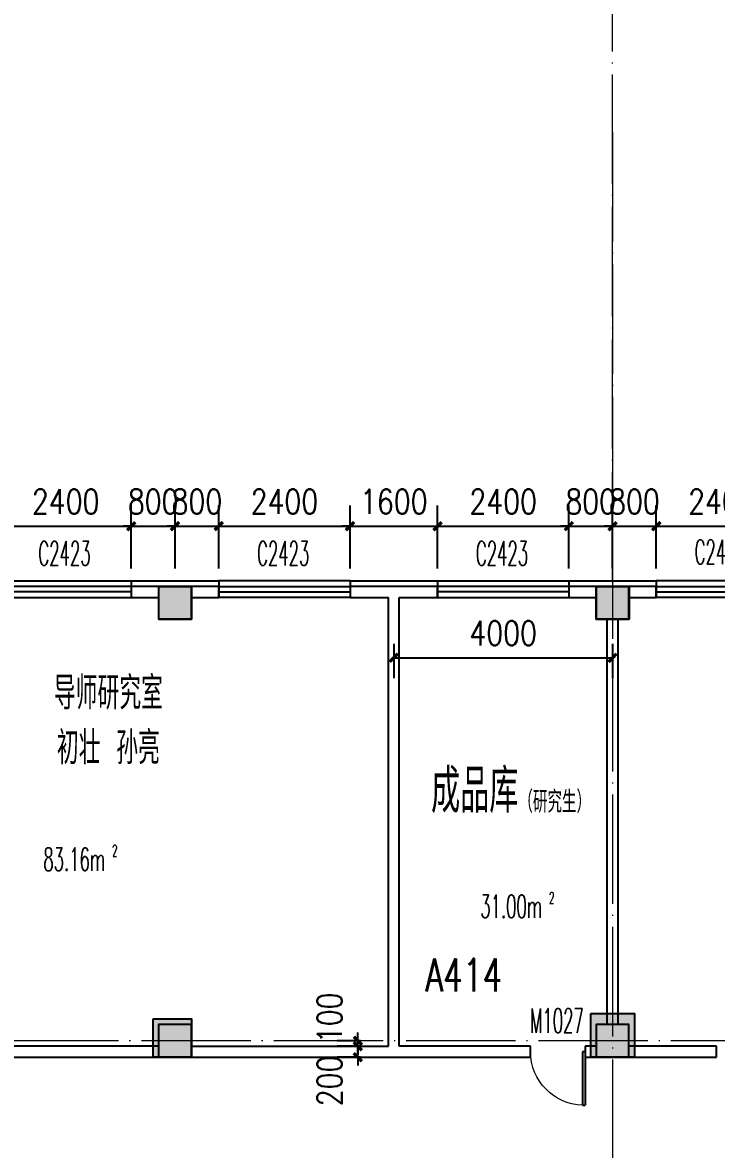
# Model space of a CAD drawing. Extents: x 1417642 to 3570900, y 124798 to 1191112.
# Drawn here: x 1474621 to 1487310, y 275832 to 296417 of the extents above; entities that cross this region are included whole.
import ezdxf

# ---------------------------------------------------------------- set-up
doc = ezdxf.new("R2010")
doc.units = 0
doc.header["$LTSCALE"] = 1000
doc.header["$MEASUREMENT"] = 0
doc.linetypes.add('DOTE', pattern=[2.42, 2, -0.2, 0.02, -0.2])
doc.layers.get('0').update_dxf_attribs({"linetype": 'CONTINUOUS'})
doc.layers.get('Defpoints').update_dxf_attribs({"linetype": 'CONTINUOUS'})
for name, color, linetype in [('colu', 2, 'CONTINUOUS'), ('COLUMN', 9, 'CONTINUOUS'), ('DOTE', 1, 'DOTE'), ('PUB_DIM', 3, 'CONTINUOUS'), ('PUB_HATCH', 8, 'CONTINUOUS'), ('PUB_TEXT', 40, 'CONTINUOUS'), ('SPACE', 7, 'CONTINUOUS'), ('SURFACE', 6, 'CONTINUOUS'), ('tiaozheng', 20, 'CONTINUOUS'), ('WALL', 4, 'CONTINUOUS'), ('WINDOW', 2, 'CONTINUOUS'), ('WINDOW_TEXT', 7, 'CONTINUOUS'), ('填充', 252, 'CONTINUOUS'), ('柱填充 @ 1', 8, 'CONTINUOUS')]:
    doc.layers.add(name, color=color, linetype=linetype)
doc.styles.add('_TCH_SPACE', font='ROMANS', dxfattribs={"width": 0.7, "height": 5, "bigfont": 'Z'})
doc.styles.add('_TCH_WINDOW', font='ROMANS.shx', dxfattribs={"width": 0.7, "height": 400, "bigfont": 'Z.shx'})
doc.styles.add('DIM_FONT', font='SIMPLEX.shx', dxfattribs={"width": 0.8})
doc.styles.add('Z', font='ROMANS', dxfattribs={"width": 0.7, "bigfont": 'Z'})
doc.dimstyles.new('DIMN150', dxfattribs={"dimscale": 1.5, "dimtxt": 300, "dimasz": 100, "dimexe": 250, "dimexo": 300, "dimgap": 150, "dimtad": 1, "dimdec": 0, "dimzin": 0, "dimdsep": 46, "dimtxsty": 'DIM_FONT', "dimblk": 'ARCHTICK', "dimcen": 0.09, "dimdle": 1.5, "dimclrt": 7, "dimazin": 2, "dimtfac": 1, "dimtdec": 0, "dimtix": 1, "dimtmove": 2, "dimatfit": 3, "dimldrblk": 'ARCHTICK', "dimfxl": 1, "dimtolj": 1, "dimtzin": 0, "dimarcsym": 0})

# ---------------------------------------------------------------- blocks, each defined once
blk = doc.blocks.new('5873')
at = {"layer": '柱填充 @ 1', "ltscale": 1000}
for points in [[(1541228, 714085), (1541828, 714085), (1541828, 713485), (1541228, 713485)], [(1549228, 714085), (1549828, 714085), (1549828, 713485), (1549228, 713485)], [(1549128, 706285), (1549928, 706285), (1549928, 705485), (1549128, 705485)], [(1541128, 706185), (1541828, 706185), (1541828, 705485), (1541128, 705485)]]:
    blk.add_hatch(color=256, dxfattribs=at).paths.add_polyline_path(points)
at = {"layer": 'colu', "ltscale": 1000}
for points in [[(1541228, 714085), (1541828, 714085), (1541828, 713485), (1541228, 713485)], [(1549228, 714085), (1549828, 714085), (1549828, 713485), (1549228, 713485)], [(1549128, 706285), (1549928, 706285), (1549928, 705485), (1549128, 705485)], [(1541128, 706185), (1541828, 706185), (1541828, 705485), (1541128, 705485)]]:
    blk.add_lwpolyline(points, close=True, dxfattribs=at)
blk = doc.blocks.new('_ArchTick')
at = {"color": 0, "linetype": 'ByBlock', "const_width": 0.4}
blk.add_lwpolyline([(-0.5, -0.5), (0.5, 0.5)], dxfattribs=at)
blk = doc.blocks.new('*D854')
at = {"layer": 'Defpoints', "color": 0}
for p in [(1480752, 277817), (1481250, 277817), (1481250, 277717)]:
    blk.add_point(p, dxfattribs=at)
at = {"layer": 'PUB_DIM', "color": 0, "lineweight": -2}
for p, q in [((1480752, 277817), (1480752, 277967)), ((1480800, 277817), (1480377, 277817)), ((1480800, 277717), (1480377, 277717)), ((1480752, 277717), (1480752, 277817)), ((1480752, 277717), (1480752, 277567))]:
    blk.add_line(p, q, dxfattribs=at)
at = {"layer": 'PUB_DIM', "color": 0, "lineweight": -2, "xscale": 150, "yscale": 150, "zscale": 150}
for p, rotation in [((1480752, 277817), 270), ((1480752, 277717), 90)]:
    blk.add_blockref('_ArchTick', p, dxfattribs=dict(at, rotation=rotation))
at = {"layer": 'PUB_DIM', "color": 7, "insert": (1480235, 278235), "char_height": 450, "attachment_point": 5, "rotation": 90, "style": 'DIM_FONT'}
blk.add_mtext('\\A1;100', dxfattribs=at)
blk = doc.blocks.new('*D855')
at = {"layer": 'Defpoints', "color": 0}
for p in [(1480752, 277717), (1481250, 277717), (1481250, 277517)]:
    blk.add_point(p, dxfattribs=at)
at = {"layer": 'PUB_DIM', "color": 0, "lineweight": -2}
for p, q in [((1480800, 277717), (1480377, 277717)), ((1480752, 277717), (1480752, 277867)), ((1480752, 277517), (1480752, 277717)), ((1480800, 277517), (1480377, 277517)), ((1480752, 277517), (1480752, 277367))]:
    blk.add_line(p, q, dxfattribs=at)
at = {"layer": 'PUB_DIM', "color": 0, "lineweight": -2, "xscale": 150, "yscale": 150, "zscale": 150}
for p, rotation in [((1480752, 277717), 270), ((1480752, 277517), 90)]:
    blk.add_blockref('_ArchTick', p, dxfattribs=dict(at, rotation=rotation))
at = {"layer": 'PUB_DIM', "color": 7, "insert": (1480235, 277083), "char_height": 450, "attachment_point": 5, "rotation": 90, "style": 'DIM_FONT'}
blk.add_mtext('\\A1;200', dxfattribs=at)
blk = doc.blocks.new('*D1085')
at = {"layer": 'Defpoints', "color": 0}
for p in [(1488610, 287217), (1486210, 285991), (1488610, 285991)]:
    blk.add_point(p, dxfattribs=at)
at = {"layer": 'PUB_DIM', "color": 0, "lineweight": -2}
for p, q in [((1486210, 286441), (1486210, 287592)), ((1488610, 286441), (1488610, 287592)), ((1486208, 287217), (1488613, 287217))]:
    blk.add_line(p, q, dxfattribs=at)
at = {"layer": 'PUB_DIM', "color": 0, "lineweight": -2, "xscale": 150, "yscale": 150, "zscale": 150, "rotation": 180}
blk.add_blockref('_ArchTick', (1486210, 287217), dxfattribs=at)
at = {"layer": 'PUB_DIM', "color": 0, "lineweight": -2, "xscale": 150, "yscale": 150, "zscale": 150}
blk.add_blockref('_ArchTick', (1488610, 287217), dxfattribs=at)
at = {"layer": 'PUB_DIM', "color": 7, "insert": (1487410, 287667), "char_height": 450, "attachment_point": 5, "style": 'DIM_FONT'}
blk.add_mtext('\\A1;2400', dxfattribs=at)
blk = doc.blocks.new('*D1086')
at = {"layer": 'Defpoints', "color": 0}
for p in [(1486210, 287217), (1485410, 285991), (1486210, 285991)]:
    blk.add_point(p, dxfattribs=at)
at = {"layer": 'PUB_DIM', "color": 0, "lineweight": -2}
for p, q in [((1485410, 286441), (1485410, 287592)), ((1486210, 286441), (1486210, 287592)), ((1485410, 287217), (1485260, 287217)), ((1485410, 287217), (1486210, 287217)), ((1486210, 287217), (1486360, 287217))]:
    blk.add_line(p, q, dxfattribs=at)
at = {"layer": 'PUB_DIM', "color": 0, "lineweight": -2, "xscale": 150, "yscale": 150, "zscale": 150}
blk.add_blockref('_ArchTick', (1485410, 287217), dxfattribs=at)
at = {"layer": 'PUB_DIM', "color": 0, "lineweight": -2, "xscale": 150, "yscale": 150, "zscale": 150, "rotation": 180}
blk.add_blockref('_ArchTick', (1486210, 287217), dxfattribs=at)
at = {"layer": 'PUB_DIM', "color": 7, "insert": (1485810, 287667), "char_height": 450, "attachment_point": 5, "style": 'DIM_FONT'}
blk.add_mtext('\\A1;800', dxfattribs=at)
blk = doc.blocks.new('*D1087')
at = {"layer": 'Defpoints', "color": 0}
for p in [(1485410, 287217), (1484610, 285991), (1485410, 285991)]:
    blk.add_point(p, dxfattribs=at)
at = {"layer": 'PUB_DIM', "color": 0, "lineweight": -2}
for p, q in [((1484610, 286441), (1484610, 287592)), ((1485410, 286441), (1485410, 287592)), ((1484610, 287217), (1484460, 287217)), ((1484610, 287217), (1485410, 287217)), ((1485410, 287217), (1485560, 287217))]:
    blk.add_line(p, q, dxfattribs=at)
at = {"layer": 'PUB_DIM', "color": 0, "lineweight": -2, "xscale": 150, "yscale": 150, "zscale": 150}
blk.add_blockref('_ArchTick', (1484610, 287217), dxfattribs=at)
at = {"layer": 'PUB_DIM', "color": 0, "lineweight": -2, "xscale": 150, "yscale": 150, "zscale": 150, "rotation": 180}
blk.add_blockref('_ArchTick', (1485410, 287217), dxfattribs=at)
at = {"layer": 'PUB_DIM', "color": 7, "insert": (1485010, 287667), "char_height": 450, "attachment_point": 5, "style": 'DIM_FONT'}
blk.add_mtext('\\A1;800', dxfattribs=at)
blk = doc.blocks.new('*D1088')
at = {"layer": 'Defpoints', "color": 0}
for p in [(1484610, 287217), (1482210, 285991), (1484610, 285991)]:
    blk.add_point(p, dxfattribs=at)
at = {"layer": 'PUB_DIM', "color": 0, "lineweight": -2}
for p, q in [((1482210, 286441), (1482210, 287592)), ((1484610, 286441), (1484610, 287592)), ((1482208, 287217), (1484613, 287217))]:
    blk.add_line(p, q, dxfattribs=at)
at = {"layer": 'PUB_DIM', "color": 0, "lineweight": -2, "xscale": 150, "yscale": 150, "zscale": 150, "rotation": 180}
blk.add_blockref('_ArchTick', (1482210, 287217), dxfattribs=at)
at = {"layer": 'PUB_DIM', "color": 0, "lineweight": -2, "xscale": 150, "yscale": 150, "zscale": 150}
blk.add_blockref('_ArchTick', (1484610, 287217), dxfattribs=at)
at = {"layer": 'PUB_DIM', "color": 7, "insert": (1483410, 287667), "char_height": 450, "attachment_point": 5, "style": 'DIM_FONT'}
blk.add_mtext('\\A1;2400', dxfattribs=at)
blk = doc.blocks.new('*D1089')
at = {"layer": 'Defpoints', "color": 0}
for p in [(1482210, 287217), (1480610, 285991), (1482210, 285991)]:
    blk.add_point(p, dxfattribs=at)
at = {"layer": 'PUB_DIM', "color": 0, "lineweight": -2}
for p, q in [((1480610, 286441), (1480610, 287592)), ((1482210, 286441), (1482210, 287592)), ((1480610, 287217), (1480460, 287217)), ((1480610, 287217), (1482210, 287217)), ((1482210, 287217), (1482360, 287217))]:
    blk.add_line(p, q, dxfattribs=at)
at = {"layer": 'PUB_DIM', "color": 0, "lineweight": -2, "xscale": 150, "yscale": 150, "zscale": 150}
blk.add_blockref('_ArchTick', (1480610, 287217), dxfattribs=at)
at = {"layer": 'PUB_DIM', "color": 0, "lineweight": -2, "xscale": 150, "yscale": 150, "zscale": 150, "rotation": 180}
blk.add_blockref('_ArchTick', (1482210, 287217), dxfattribs=at)
at = {"layer": 'PUB_DIM', "color": 7, "insert": (1481410, 287667), "char_height": 450, "attachment_point": 5, "style": 'DIM_FONT'}
blk.add_mtext('\\A1;1600', dxfattribs=at)
blk = doc.blocks.new('*D1090')
at = {"layer": 'Defpoints', "color": 0}
for p in [(1480610, 287217), (1478210, 285991), (1480610, 285991)]:
    blk.add_point(p, dxfattribs=at)
at = {"layer": 'PUB_DIM', "color": 0, "lineweight": -2}
for p, q in [((1478210, 286441), (1478210, 287592)), ((1480610, 286441), (1480610, 287592)), ((1478208, 287217), (1480613, 287217))]:
    blk.add_line(p, q, dxfattribs=at)
at = {"layer": 'PUB_DIM', "color": 0, "lineweight": -2, "xscale": 150, "yscale": 150, "zscale": 150, "rotation": 180}
blk.add_blockref('_ArchTick', (1478210, 287217), dxfattribs=at)
at = {"layer": 'PUB_DIM', "color": 0, "lineweight": -2, "xscale": 150, "yscale": 150, "zscale": 150}
blk.add_blockref('_ArchTick', (1480610, 287217), dxfattribs=at)
at = {"layer": 'PUB_DIM', "color": 7, "insert": (1479410, 287667), "char_height": 450, "attachment_point": 5, "style": 'DIM_FONT'}
blk.add_mtext('\\A1;2400', dxfattribs=at)
blk = doc.blocks.new('*D1091')
at = {"layer": 'Defpoints', "color": 0}
for p in [(1478210, 287217), (1477410, 285991), (1478210, 285991)]:
    blk.add_point(p, dxfattribs=at)
at = {"layer": 'PUB_DIM', "color": 0, "lineweight": -2}
for p, q in [((1477410, 286441), (1477410, 287592)), ((1478210, 286441), (1478210, 287592)), ((1477410, 287217), (1477260, 287217)), ((1477410, 287217), (1478210, 287217)), ((1478210, 287217), (1478360, 287217))]:
    blk.add_line(p, q, dxfattribs=at)
at = {"layer": 'PUB_DIM', "color": 0, "lineweight": -2, "xscale": 150, "yscale": 150, "zscale": 150}
blk.add_blockref('_ArchTick', (1477410, 287217), dxfattribs=at)
at = {"layer": 'PUB_DIM', "color": 0, "lineweight": -2, "xscale": 150, "yscale": 150, "zscale": 150, "rotation": 180}
blk.add_blockref('_ArchTick', (1478210, 287217), dxfattribs=at)
at = {"layer": 'PUB_DIM', "color": 7, "insert": (1477810, 287667), "char_height": 450, "attachment_point": 5, "style": 'DIM_FONT'}
blk.add_mtext('\\A1;800', dxfattribs=at)
blk = doc.blocks.new('*D1092')
at = {"layer": 'Defpoints', "color": 0}
for p in [(1477410, 287217), (1476610, 285991), (1477410, 285991)]:
    blk.add_point(p, dxfattribs=at)
at = {"layer": 'PUB_DIM', "color": 0, "lineweight": -2}
for p, q in [((1476610, 286441), (1476610, 287592)), ((1477410, 286441), (1477410, 287592)), ((1476610, 287217), (1476460, 287217)), ((1476610, 287217), (1477410, 287217)), ((1477410, 287217), (1477560, 287217))]:
    blk.add_line(p, q, dxfattribs=at)
at = {"layer": 'PUB_DIM', "color": 0, "lineweight": -2, "xscale": 150, "yscale": 150, "zscale": 150}
blk.add_blockref('_ArchTick', (1476610, 287217), dxfattribs=at)
at = {"layer": 'PUB_DIM', "color": 0, "lineweight": -2, "xscale": 150, "yscale": 150, "zscale": 150, "rotation": 180}
blk.add_blockref('_ArchTick', (1477410, 287217), dxfattribs=at)
at = {"layer": 'PUB_DIM', "color": 7, "insert": (1477010, 287667), "char_height": 450, "attachment_point": 5, "style": 'DIM_FONT'}
blk.add_mtext('\\A1;800', dxfattribs=at)
blk = doc.blocks.new('*D1093')
at = {"layer": 'Defpoints', "color": 0}
for p in [(1476610, 287217), (1474210, 285991), (1476610, 285991)]:
    blk.add_point(p, dxfattribs=at)
at = {"layer": 'PUB_DIM', "color": 0, "lineweight": -2}
for p, q in [((1474210, 286441), (1474210, 287592)), ((1476610, 286441), (1476610, 287592)), ((1474208, 287217), (1476613, 287217))]:
    blk.add_line(p, q, dxfattribs=at)
at = {"layer": 'PUB_DIM', "color": 0, "lineweight": -2, "xscale": 150, "yscale": 150, "zscale": 150, "rotation": 180}
blk.add_blockref('_ArchTick', (1474210, 287217), dxfattribs=at)
at = {"layer": 'PUB_DIM', "color": 0, "lineweight": -2, "xscale": 150, "yscale": 150, "zscale": 150}
blk.add_blockref('_ArchTick', (1476610, 287217), dxfattribs=at)
at = {"layer": 'PUB_DIM', "color": 7, "insert": (1475410, 287667), "char_height": 450, "attachment_point": 5, "style": 'DIM_FONT'}
blk.add_mtext('\\A1;2400', dxfattribs=at)
blk = doc.blocks.new('*D1455')
at = {"layer": 'Defpoints', "color": 0}
for p in [(1481410, 285517), (1485410, 285517), (1485410, 284813)]:
    blk.add_point(p, dxfattribs=at)
at = {"layer": 'PUB_DIM', "color": 0, "lineweight": -2}
for p, q in [((1481410, 285067), (1481410, 284438)), ((1485410, 285067), (1485410, 284438)), ((1481408, 284813), (1485413, 284813))]:
    blk.add_line(p, q, dxfattribs=at)
at = {"layer": 'PUB_DIM', "color": 0, "lineweight": -2, "xscale": 150, "yscale": 150, "zscale": 150, "rotation": 180}
blk.add_blockref('_ArchTick', (1481410, 284813), dxfattribs=at)
at = {"layer": 'PUB_DIM', "color": 0, "lineweight": -2, "xscale": 150, "yscale": 150, "zscale": 150}
blk.add_blockref('_ArchTick', (1485410, 284813), dxfattribs=at)
at = {"layer": 'PUB_DIM', "color": 7, "insert": (1483410, 285263), "char_height": 450, "attachment_point": 5, "style": 'DIM_FONT'}
blk.add_mtext('\\A1;4000', dxfattribs=at)
blk = doc.blocks.new('_FZH')
blk.add_lwpolyline([(-0.5, -0.5), (0.5, -0.5), (0.5, 0.5), (-0.5, 0.5)], close=True)
at = {"layer": 'PUB_HATCH'}
blk.add_solid([(-0.5, -0.5), (0.5, -0.5), (-0.5, 0.5), (0.5, 0.5)], dxfattribs=at)
blk = doc.blocks.new('$TCHSYS$WIN2D')
for p, q in [((-0.5, 0.5), (0.5, 0.5)), ((-0.5, 0.5), (-0.5, -0.5)), ((0.5, 0.5), (0.5, -0.5)), ((0.5, 0.1667), (-0.5, 0.1667)), ((0.5, -0.1667), (-0.5, -0.1667)), ((-0.5, -0.5), (0.5, -0.5))]:
    blk.add_line(p, q)
blk = doc.blocks.new('$DorLib2D$00000001')
for p, q in [((0.45, 0.975), (0.5, 0.975)), ((0.45, 0), (0.45, 0.975)), ((0.5, 0), (0.5, 0.975)), ((0.5, 0), (0.45, 0))]:
    blk.add_line(p, q)
at = {"lineweight": 13}
blk.add_arc((0.475, 0), 0.975, 91.4693, 180, dxfattribs=at)

msp = doc.modelspace()

# ---------------------------------------------------------------- linework, layer by layer
at = {"layer": 'DOTE', "lineweight": 0}
msp.add_line((1485410.3, 286209), (1485410.3, 370096.3), dxfattribs=at)
for points in [[(1485410.3, 294417), (1485410.3, 259645.1)], [(1597373.8, 277817), (1432083.9, 277817)]]:
    msp.add_lwpolyline(points, dxfattribs=at)
at = {"layer": 'SURFACE'}
for p, q in [((1476610.3, 286217), (1476610.3, 286117)), ((1476610.3, 286217), (1477410.3, 286217)), ((1477410.3, 286217), (1478210.3, 286217)), ((1478210.3, 286217), (1478210.3, 286117)), ((1480610.3, 286217), (1480610.3, 286117)), ((1480610.3, 286217), (1481410.3, 286217)), ((1481410.3, 286217), (1482210.3, 286217)), ((1482210.3, 286217), (1482210.3, 286117)), ((1484610.3, 286217), (1484610.3, 286117)), ((1484610.3, 286217), (1485410.3, 286217)), ((1485410.3, 286217), (1486210.3, 286217)), ((1486210.3, 286217), (1486210.3, 286117))]:
    msp.add_line(p, q, dxfattribs=at)
at = {"layer": 'WALL'}
for p, q in [((1477110.3, 286117), (1476610.3, 286117)), ((1476610.3, 286117), (1476610.3, 285917)), ((1478210.3, 286117), (1477710.3, 286117)), ((1478210.3, 285917), (1478210.3, 286117)), ((1481410.3, 286117), (1480610.3, 286117)), ((1480610.3, 286117), (1480610.3, 285917)), ((1482210.3, 286117), (1481410.3, 286117)), ((1482210.3, 285917), (1482210.3, 286117)), ((1485110.3, 286117), (1484610.3, 286117)), ((1484610.3, 286117), (1484610.3, 285917)), ((1486210.3, 286117), (1485710.3, 286117)), ((1486210.3, 285917), (1486210.3, 286117)), ((1476610.3, 285917), (1477110.3, 285917)), ((1477710.3, 285917), (1478210.3, 285917)), ((1480610.3, 285917), (1481310.3, 285917)), ((1481310.3, 277717), (1481310.3, 285917)), ((1481510.3, 277717), (1481510.3, 285917)), ((1481510.3, 285917), (1482210.3, 285917)), ((1484610.3, 285917), (1485110.3, 285917)), ((1485710.3, 285917), (1486210.3, 285917)), ((1485310.3, 278117), (1485310.3, 285517)), ((1485510.3, 278117), (1485510.3, 285517)), ((1477110.3, 277717), (1473910.3, 277717)), ((1477710.3, 277717), (1481310.3, 277717)), ((1483910.1, 277717), (1481510.3, 277717)), ((1483910.1, 277517), (1483910.1, 277717)), ((1485110.3, 277717), (1484910.1, 277717)), ((1484910.1, 277717), (1484910.1, 277517)), ((1487310.3, 277717), (1485710.3, 277717)), ((1487310.3, 277517), (1487310.3, 277717)), ((1473910.3, 277517), (1477110.3, 277517)), ((1477710.3, 277517), (1481410.3, 277517)), ((1481410.3, 277517), (1483910.1, 277517)), ((1484910.1, 277517), (1485110.3, 277517)), ((1485710.3, 277517), (1487310.3, 277517))]:
    msp.add_line(p, q, dxfattribs=at)

# ---------------------------------------------------------------- block references
at = {"layer": 'COLUMN', "lineweight": 0, "xscale": 600, "yscale": 600, "zscale": 600}
for p in [(1477410.3, 285817), (1485410.3, 285817), (1477410.3, 277817), (1485410.3, 277817)]:
    msp.add_blockref('_FZH', p, dxfattribs=at)
at = {"layer": 'tiaozheng'}
msp.add_blockref('5873', (-64117.3, -427968.4), dxfattribs=at)
at = {"layer": 'WINDOW', "color": 2}
ref = msp.add_blockref('$TCHSYS$WIN2D', (1487410.3, 286067), dxfattribs=dict(at, xscale=-2400, yscale=300, zscale=-2400))
ref.add_attrib('A', 'C2423', (1486911.5, 286524.3), dxfattribs={"layer": 'WINDOW_TEXT', "color": 2, "height": 446.25, "style": '_TCH_WINDOW', "width": 0.494118})
ref = msp.add_blockref('$TCHSYS$WIN2D', (1475410.3, 286067), dxfattribs=dict(at, xscale=2400, yscale=300, zscale=2400))
ref.add_attrib('A', 'C2423', (1474911.5, 286496.8), dxfattribs={"layer": 'WINDOW_TEXT', "color": 2, "height": 446.25, "style": '_TCH_WINDOW', "width": 0.494118})
ref = msp.add_blockref('$TCHSYS$WIN2D', (1479410.3, 286067), dxfattribs=dict(at, xscale=-2400, yscale=300, zscale=-2400))
ref.add_attrib('A', 'C2423', (1478911.5, 286496.7), dxfattribs={"layer": 'WINDOW_TEXT', "color": 2, "height": 446.25, "style": '_TCH_WINDOW', "width": 0.494118})
ref = msp.add_blockref('$TCHSYS$WIN2D', (1483410.3, 286067), dxfattribs=dict(at, xscale=2400, yscale=300, zscale=2400))
ref.add_attrib('A', 'C2423', (1482911.5, 286496.7), dxfattribs={"layer": 'WINDOW_TEXT', "color": 2, "height": 446.25, "style": '_TCH_WINDOW', "width": 0.494118})
at = {"layer": 'WINDOW', "lineweight": 0}
ref = msp.add_blockref('$DorLib2D$00000001', (1484410.1, 277617), dxfattribs=dict(at, xscale=1000, yscale=-1000, zscale=1000))
ref.add_attrib('A', 'M1027', (1483900.9, 277961.2), dxfattribs={"layer": 'WINDOW_TEXT', "lineweight": 0, "height": 446.25, "style": '_TCH_WINDOW', "width": 0.494118})

# ---------------------------------------------------------------- texts
at = {"layer": 'PUB_TEXT', "color": 1, "lineweight": 60, "style": 'Z', "width": 0.7}
msp.add_text('A414', height=600, dxfattribs=at).set_placement((1481989.2, 278719.5))
at = {"layer": 'SPACE', "style": '_TCH_SPACE', "width": 0.525}
for s, height, p in [('83.16m', 420, (1475001.3, 280922)), ('2', 210, (1476261.3, 281184.5)), ('31.00m', 420, (1482991, 280061.6)), ('2', 210, (1484251, 280324.1))]:
    msp.add_text(s, height=height, dxfattribs=at).set_placement(p)
at = {"layer": '填充', "width": 3557.557, "style": '_TCH_WINDOW'}
for s, insert, char_height, attachment_point in [('{\\C2;导师研究室\\P初壮 孙亮}', (1476191.2, 284469.2), 600, 2), ('{\\C2;成品库\\H0.5x;（研究生）}', (1482091.6, 282781.3), 800, 1)]:
    msp.add_mtext(s, dxfattribs=dict(at, insert=insert, char_height=char_height, attachment_point=attachment_point))

# ---------------------------------------------------------------- dimensions: what is measured, and where the dimension line sits
at = {"layer": 'PUB_DIM'}
for p1, p2, distance, picture, middle in [((1474210.3, 285990.8), (1476610.3, 285990.8), 1226.2, '*D1093', (1475410.3, 287667)), ((1476610.3, 285990.8), (1477410.3, 285990.8), 1226.2, '*D1092', (1477010.3, 287667)), ((1477410.3, 285990.8), (1478210.3, 285990.8), 1226.2, '*D1091', (1477810.3, 287667)), ((1478210.3, 285990.8), (1480610.3, 285990.8), 1226.2, '*D1090', (1479410.3, 287667)), ((1480610.3, 285990.8), (1482210.3, 285990.8), 1226.2, '*D1089', (1481410.3, 287667)), ((1482210.3, 285990.8), (1484610.3, 285990.8), 1226.2, '*D1088', (1483410.3, 287667)), ((1484610.3, 285990.8), (1485410.3, 285990.8), 1226.2, '*D1087', (1485010.3, 287667)), ((1485410.3, 285990.8), (1486210.3, 285990.8), 1226.2, '*D1086', (1485810.3, 287667)), ((1486210.3, 285990.8), (1488610.3, 285990.8), 1226.2, '*D1085', (1487410.3, 287667)), ((1481410.3, 285517), (1485410.3, 285517), -704.3, '*D1455', (1483410.3, 285262.7))]:
    dim = msp.add_aligned_dim(p1=p1, p2=p2, distance=distance, dimstyle='DIMN150', dxfattribs=at)
    dim.commit()
    dim.dimension.update_dxf_attribs({"geometry": picture, "text_midpoint": middle})
for base, p1, p2, picture, middle in [((1480752.2, 277817), (1481249.6, 277717), (1481249.6, 277817), '*D854', (1480234.7, 278234.7)), ((1480752.2, 277717), (1481249.6, 277517), (1481249.6, 277717), '*D855', (1480234.7, 277083.5))]:
    dim = msp.add_linear_dim(base=base, p1=p1, p2=p2, angle=90, dimstyle='DIMN150', dxfattribs=at)
    dim.commit()
    dim.dimension.update_dxf_attribs({"geometry": picture, "text_midpoint": middle, "dimtype": 129})

doc.saveas('drawing.dxf')
